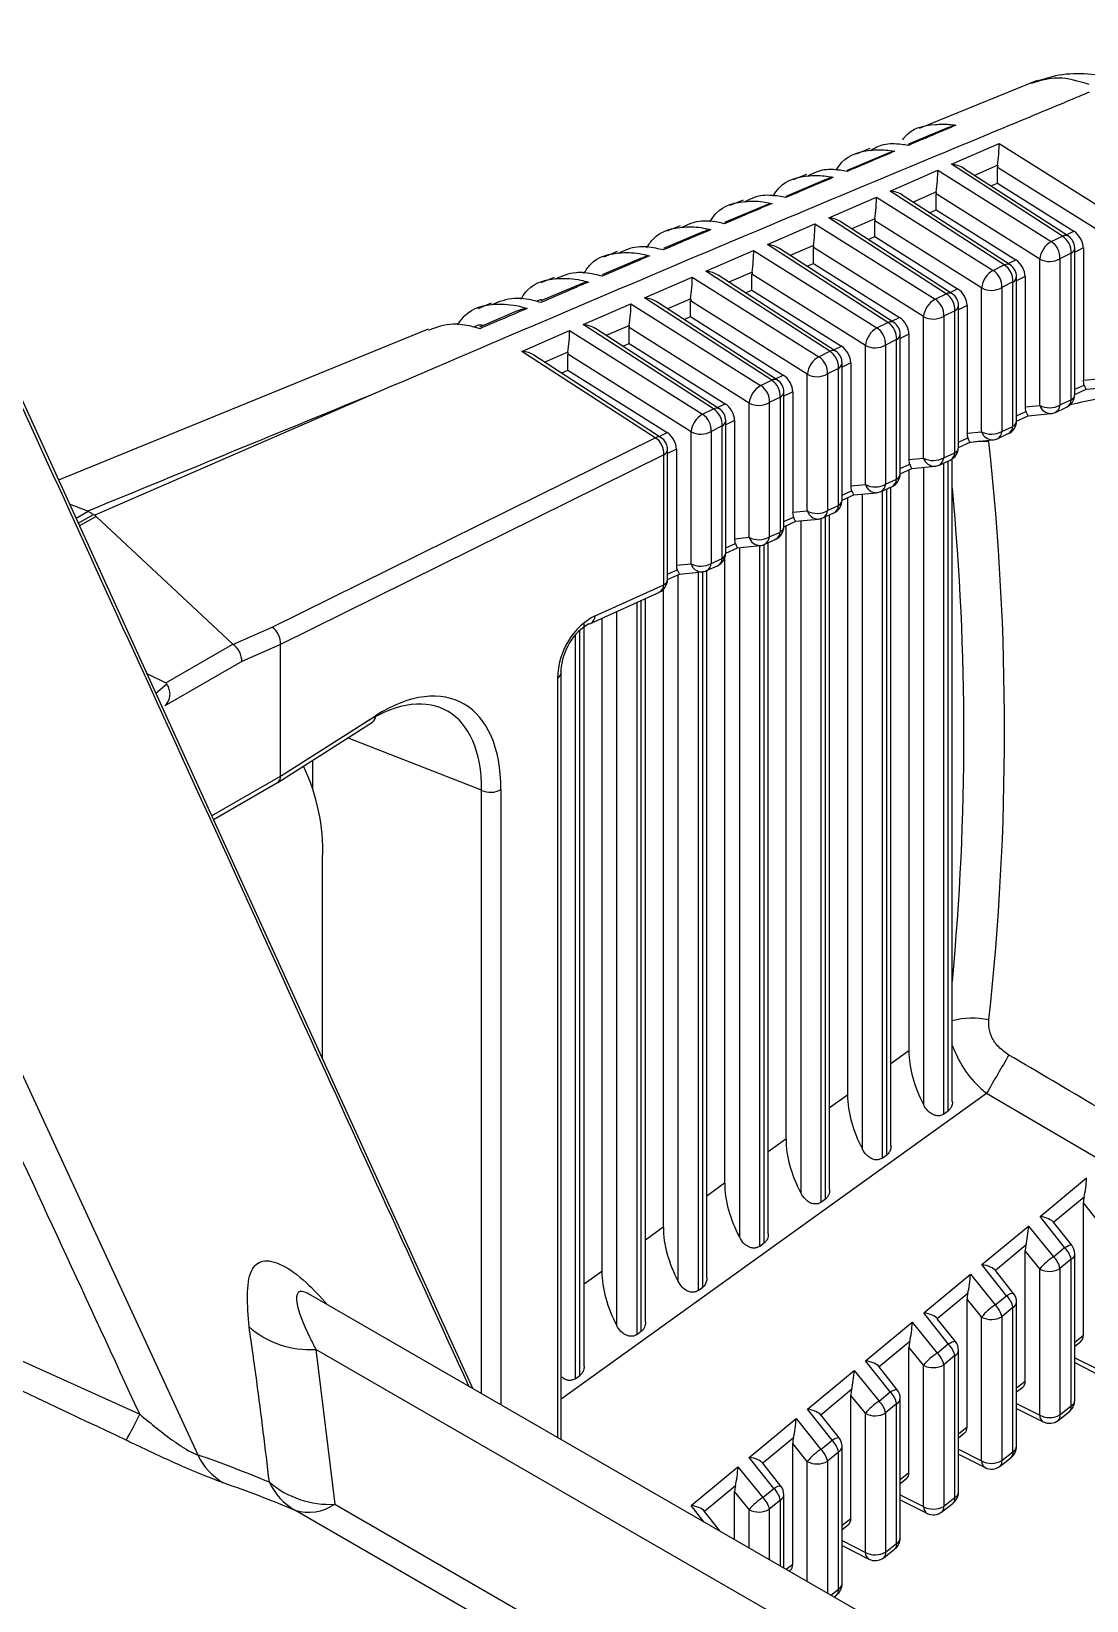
# Model space of a CAD drawing. Extents: x 2 to 136, y 1 to 99.
# Drawn here: x 16.937 to 17.69, y 83.944 to 85.065 of the extents above; entities that cross this region are included whole.
import ezdxf

# ---------------------------------------------------------------- set-up
doc = ezdxf.new("R2010")
doc.units = 0
doc.header["$MEASUREMENT"] = 0
doc.layers.add('OBJECT', color=7, linetype='CONTINUOUS')

msp = doc.modelspace()

# ---------------------------------------------------------------- linework, layer by layer
at = {"layer": 'OBJECT'}
for p, q in [((16.5873, 85.0632), (17.0557, 84.048)), ((17.6553, 85.0302), (17.571, 84.9959)), ((17.5924, 84.9969), (17.5632, 84.9846)), ((17.5483, 84.978), (17.5195, 84.9659)), ((17.5356, 84.9815), (17.5259, 84.9776)), ((17.5941, 84.9703), (17.6281, 84.9851)), ((17.6281, 84.9851), (17.7068, 84.9356)), ((17.4904, 84.9631), (17.4807, 84.9592)), ((17.5502, 84.9512), (17.5842, 84.966)), ((17.5842, 84.966), (17.6653, 84.915)), ((17.6733, 84.919), (17.5941, 84.9703)), ((17.6775, 84.919), (17.6027, 84.9674)), ((17.627, 84.9696), (17.6105, 84.9624)), ((17.6985, 84.9231), (17.6269, 84.9681)), ((17.6269, 84.9568), (17.6269, 84.9681)), ((17.5043, 84.9594), (17.4758, 84.9473)), ((17.6222, 84.9548), (17.6269, 84.9568)), ((17.6269, 84.9568), (17.6814, 84.9225)), ((17.4604, 84.9407), (17.432, 84.9287)), ((17.4453, 84.9447), (17.4357, 84.9408)), ((17.5064, 84.9321), (17.5404, 84.9469)), ((17.5404, 84.9469), (17.6238, 84.8945)), ((17.6317, 84.8984), (17.5502, 84.9512)), ((17.6359, 84.8984), (17.5589, 84.9483)), ((17.5832, 84.9505), (17.5666, 84.9433)), ((17.657, 84.9025), (17.5831, 84.9491)), ((17.5831, 84.9377), (17.5831, 84.9491)), ((17.5902, 84.8778), (17.5064, 84.9321)), ((17.5944, 84.8778), (17.5151, 84.9292)), ((17.5393, 84.9314), (17.5228, 84.9242)), ((17.6155, 84.882), (17.5392, 84.93)), ((17.5392, 84.9186), (17.5392, 84.93)), ((17.5784, 84.9357), (17.5831, 84.9377)), ((17.5831, 84.9377), (17.6399, 84.902)), ((17.4164, 84.922), (17.3883, 84.91)), ((17.4003, 84.9263), (17.3907, 84.9224)), ((17.4626, 84.913), (17.4965, 84.9278)), ((17.4965, 84.9278), (17.5823, 84.8739)), ((17.5346, 84.9166), (17.5392, 84.9186)), ((17.5392, 84.9186), (17.5984, 84.8814)), ((17.6653, 84.915), (17.6733, 84.919)), ((17.6761, 84.9199), (17.6814, 84.9225)), ((17.3553, 84.9079), (17.3457, 84.9039)), ((17.4187, 84.8939), (17.4527, 84.9087)), ((17.4527, 84.9087), (17.5408, 84.8533)), ((17.5486, 84.8572), (17.4626, 84.913)), ((17.5528, 84.8573), (17.4712, 84.9101)), ((17.4955, 84.9123), (17.4789, 84.9051)), ((17.574, 84.8614), (17.4954, 84.9109)), ((17.4954, 84.8995), (17.4954, 84.9109)), ((17.6795, 84.9067), (17.6715, 84.9028)), ((17.6795, 84.8019), (17.6795, 84.9067)), ((17.682, 84.8058), (17.682, 84.9106)), ((17.6882, 84.9105), (17.682, 84.9075)), ((17.6882, 84.9105), (17.6882, 84.8159)), ((17.3725, 84.9032), (17.3445, 84.8914)), ((17.4907, 84.8975), (17.4954, 84.8995)), ((17.4954, 84.8995), (17.5569, 84.8608)), ((17.6238, 84.8945), (17.6317, 84.8984)), ((17.6346, 84.8993), (17.6399, 84.902)), ((17.657, 84.798), (17.657, 84.9025)), ((17.6715, 84.9028), (17.6715, 84.7983)), ((17.3102, 84.8894), (17.3007, 84.8855)), ((17.3286, 84.8845), (17.3008, 84.8726)), ((17.3749, 84.8748), (17.4089, 84.8896)), ((17.4089, 84.8896), (17.4993, 84.8328)), ((17.5071, 84.8367), (17.4187, 84.8939)), ((17.5113, 84.8367), (17.4274, 84.891)), ((17.4516, 84.8932), (17.4351, 84.886)), ((17.5325, 84.8408), (17.4515, 84.8918)), ((17.4515, 84.8804), (17.4515, 84.8918)), ((17.6379, 84.8862), (17.63, 84.8822)), ((17.6379, 84.783), (17.6379, 84.8862)), ((17.6405, 84.7869), (17.6405, 84.89)), ((17.6466, 84.89), (17.6405, 84.8869)), ((17.6466, 84.89), (17.6466, 84.797)), ((17.2521, 84.0955), (16.8928, 84.8842)), ((17.4656, 84.8161), (17.3749, 84.8748)), ((17.4078, 84.8742), (17.3912, 84.8669)), ((17.4469, 84.8784), (17.4515, 84.8804)), ((17.4515, 84.8804), (17.5154, 84.8403)), ((17.5823, 84.8739), (17.5902, 84.8778)), ((17.593, 84.8787), (17.5984, 84.8814)), ((17.6155, 84.7792), (17.6155, 84.882)), ((17.63, 84.8822), (17.63, 84.7794)), ((17.2652, 84.871), (17.2557, 84.8671)), ((17.2846, 84.8657), (17.257, 84.8539)), ((17.331, 84.8557), (17.365, 84.8705)), ((17.365, 84.8705), (17.4577, 84.8122)), ((17.4698, 84.8161), (17.3835, 84.8719)), ((17.491, 84.8203), (17.4077, 84.8727)), ((17.4077, 84.8614), (17.4077, 84.8727)), ((17.5964, 84.8656), (17.5885, 84.8617)), ((17.5964, 84.7642), (17.5964, 84.8656)), ((17.599, 84.768), (17.599, 84.8694)), ((17.6051, 84.8694), (17.599, 84.8664)), ((17.6051, 84.8694), (17.6051, 84.7782)), ((17.2202, 84.8525), (16.9564, 84.7445)), ((17.2872, 84.8366), (17.3212, 84.8514)), ((17.3212, 84.8514), (17.4162, 84.7917)), ((17.424, 84.7955), (17.331, 84.8557)), ((17.4282, 84.7955), (17.3397, 84.8529)), ((17.364, 84.8551), (17.3474, 84.8479)), ((17.4495, 84.7997), (17.3639, 84.8536)), ((17.3639, 84.8423), (17.3639, 84.8536)), ((17.403, 84.8593), (17.4077, 84.8614)), ((17.4077, 84.8614), (17.4739, 84.8197)), ((17.5408, 84.8533), (17.5486, 84.8572)), ((17.5515, 84.8581), (17.5569, 84.8608)), ((17.574, 84.7603), (17.574, 84.8614)), ((17.5885, 84.8617), (17.5885, 84.7606)), ((17.3592, 84.8402), (17.3639, 84.8423)), ((17.3639, 84.8423), (17.4324, 84.7992)), ((17.5099, 84.8376), (17.5154, 84.8403)), ((17.5325, 84.7414), (17.5325, 84.8408)), ((17.5548, 84.845), (17.547, 84.8411)), ((17.547, 84.8411), (17.547, 84.7417)), ((17.5548, 84.7453), (17.5548, 84.845)), ((17.5574, 84.7491), (17.5574, 84.8489)), ((17.5636, 84.8489), (17.5574, 84.8458)), ((17.5636, 84.8489), (17.5636, 84.7593)), ((17.3825, 84.7749), (17.2872, 84.8366)), ((17.3867, 84.7749), (17.2958, 84.8338)), ((17.3201, 84.836), (17.3036, 84.8288)), ((17.408, 84.7792), (17.32, 84.8345)), ((17.32, 84.8232), (17.32, 84.8345)), ((17.4993, 84.8328), (17.5071, 84.8367)), ((17.5159, 84.7303), (17.5159, 84.8283)), ((17.5221, 84.8283), (17.5159, 84.8252)), ((17.5221, 84.8283), (17.5221, 84.7404)), ((17.3153, 84.8211), (17.32, 84.8232)), ((17.32, 84.8232), (17.3909, 84.7786)), ((17.4684, 84.817), (17.4739, 84.8197)), ((17.491, 84.7226), (17.491, 84.8203)), ((17.5133, 84.8244), (17.5055, 84.8205)), ((17.5055, 84.8205), (17.5055, 84.7228)), ((17.5133, 84.7264), (17.5133, 84.8244)), ((17.6882, 84.8159), (17.6985, 84.8169)), ((17.1864, 84.8083), (16.9823, 84.7195)), ((17.4577, 84.8122), (17.4656, 84.8161)), ((17.4743, 84.7114), (17.4743, 84.8077)), ((17.4806, 84.8077), (17.4743, 84.8046)), ((17.4806, 84.8077), (17.4806, 84.7216)), ((17.682, 84.8095), (17.6887, 84.8125)), ((17.682, 84.8057), (17.6903, 84.8095)), ((17.6903, 84.8095), (17.7065, 84.8111)), ((17.4162, 84.7917), (17.424, 84.7955)), ((17.4268, 84.7964), (17.4324, 84.7992)), ((17.4495, 84.7037), (17.4495, 84.7997)), ((17.4718, 84.8038), (17.4639, 84.8)), ((17.4639, 84.8), (17.4639, 84.704)), ((17.4718, 84.7075), (17.4718, 84.8038)), ((17.6466, 84.797), (17.657, 84.798)), ((17.6682, 84.793), (17.6762, 84.7967)), ((17.6715, 84.7983), (17.6795, 84.8019)), ((17.4302, 84.7833), (17.4224, 84.7794)), ((17.4302, 84.6886), (17.4302, 84.7833)), ((17.4391, 84.7872), (17.4328, 84.784)), ((17.4328, 84.6925), (17.4328, 84.7871)), ((17.4391, 84.7872), (17.4391, 84.7027)), ((17.6405, 84.7906), (17.6472, 84.7936)), ((17.6405, 84.7868), (17.6488, 84.7906)), ((17.6488, 84.7906), (17.665, 84.7922)), ((17.1088, 84.6394), (17.3825, 84.7749)), ((17.3853, 84.7758), (17.3909, 84.7786)), ((17.408, 84.6848), (17.408, 84.7792)), ((17.4224, 84.7794), (17.4224, 84.6851)), ((17.599, 84.7717), (17.6057, 84.7748)), ((17.6051, 84.7782), (17.6155, 84.7792)), ((17.6073, 84.7718), (17.6235, 84.7733)), ((17.6267, 84.7742), (17.6346, 84.7778)), ((17.63, 84.7794), (17.6379, 84.783)), ((17.3887, 84.7627), (17.1149, 84.6271)), ((17.3887, 84.6697), (17.3887, 84.7627)), ((17.3976, 84.7666), (17.3912, 84.7635)), ((17.3912, 84.6736), (17.3912, 84.7665)), ((17.3976, 84.7666), (17.3976, 84.6838)), ((17.5885, 84.7606), (17.5964, 84.7642)), ((17.599, 84.768), (17.6073, 84.7718)), ((17.5574, 84.7528), (17.5642, 84.7559)), ((17.5574, 84.7491), (17.5658, 84.7529)), ((17.5635, 84.7518), (17.5635, 84.3367)), ((17.5636, 84.7593), (17.574, 84.7603)), ((17.5658, 84.7529), (17.582, 84.7545)), ((17.5743, 84.2978), (17.5743, 84.7537)), ((17.5852, 84.7553), (17.5931, 84.7589)), ((17.5884, 84.7568), (17.5884, 84.2915)), ((17.5917, 84.2939), (17.5917, 84.7583)), ((17.5946, 84.3006), (17.5946, 84.7598)), ((17.5221, 84.7404), (17.5325, 84.7414)), ((17.5437, 84.7364), (17.5516, 84.74)), ((17.547, 84.7417), (17.5548, 84.7453)), ((17.5508, 84.2691), (17.5508, 84.7397)), ((16.9772, 84.7224), (16.9641, 84.7275)), ((17.5159, 84.7339), (17.5227, 84.737)), ((17.5159, 84.7302), (17.5243, 84.734)), ((17.5197, 84.7319), (17.5197, 84.3051)), ((17.5243, 84.734), (17.5405, 84.7356)), ((17.5304, 84.2663), (17.5304, 84.7346)), ((17.5445, 84.7368), (17.5445, 84.26)), ((17.5479, 84.2624), (17.5479, 84.7384)), ((16.9775, 84.7222), (16.9688, 84.7172)), ((16.9704, 84.7138), (16.9812, 84.7201)), ((16.9832, 84.7186), (16.9713, 84.7118)), ((16.9812, 84.7201), (16.9775, 84.7222)), ((17.0807, 84.6273), (16.9832, 84.7186)), ((17.4743, 84.7151), (17.4812, 84.7182)), ((17.4806, 84.7216), (17.491, 84.7226)), ((17.4828, 84.7152), (17.499, 84.7167)), ((17.5007, 84.717), (17.5007, 84.2285)), ((17.5022, 84.7176), (17.51, 84.7212)), ((17.504, 84.2309), (17.504, 84.7184)), ((17.5055, 84.7228), (17.5133, 84.7264)), ((17.507, 84.2375), (17.507, 84.7198)), ((17.4639, 84.704), (17.4718, 84.7075)), ((17.4743, 84.7113), (17.4828, 84.7152)), ((17.4758, 84.712), (17.4758, 84.2736)), ((17.4866, 84.2348), (17.4866, 84.7155)), ((17.4328, 84.6962), (17.4397, 84.6993)), ((17.4328, 84.6924), (17.4413, 84.6963)), ((17.4391, 84.7027), (17.4495, 84.7037)), ((17.4413, 84.6963), (17.4575, 84.6979)), ((17.4428, 84.2033), (17.4428, 84.6964)), ((17.4568, 84.6978), (17.4568, 84.1969)), ((17.4602, 84.1994), (17.4602, 84.6985)), ((17.4607, 84.6987), (17.4685, 84.7023)), ((17.4631, 84.206), (17.4631, 84.6998)), ((17.3976, 84.6838), (17.408, 84.6848)), ((17.4191, 84.6799), (17.4269, 84.6834)), ((17.4224, 84.6851), (17.4302, 84.6886)), ((17.432, 84.6886), (17.432, 84.2421)), ((17.3912, 84.6773), (17.3981, 84.6804)), ((17.3912, 84.6735), (17.3998, 84.6774)), ((17.3989, 84.1717), (17.3989, 84.677)), ((17.3998, 84.6774), (17.416, 84.679)), ((17.413, 84.6787), (17.413, 84.1654)), ((17.4164, 84.1678), (17.4164, 84.679)), ((17.4193, 84.1745), (17.4193, 84.6799)), ((17.3363, 84.6422), (17.3854, 84.6645)), ((17.3396, 84.6475), (17.3887, 84.6697)), ((17.3754, 84.143), (17.3754, 84.66)), ((17.3882, 84.6664), (17.3882, 84.2106)), ((17.3551, 84.1402), (17.3551, 84.6507)), ((17.3692, 84.6571), (17.3692, 84.1339)), ((17.3725, 84.1363), (17.3725, 84.6587)), ((17.0809, 84.6272), (17.1088, 84.6394)), ((17.3316, 84.1114), (17.3316, 84.6425)), ((17.3443, 84.6458), (17.3443, 84.179)), ((17.0329, 84.5997), (17.0807, 84.6273)), ((17.1149, 84.627), (17.0872, 84.6149)), ((17.1149, 84.5331), (17.1149, 84.627)), ((17.3253, 84.634), (17.3253, 84.1024)), ((17.3287, 84.1048), (17.3287, 84.6374)), ((17.0193, 84.6064), (17.0329, 84.5997)), ((17.0872, 84.6149), (17.0323, 84.5833)), ((17.3153, 84.059), (17.3153, 84.6071)), ((17.0257, 84.5924), (17.0337, 84.5989)), ((17.3128, 84.0604), (17.3128, 84.6033)), ((17.1129, 84.5286), (17.1805, 84.5716)), ((17.1149, 84.5331), (17.1826, 84.5762)), ((17.2584, 84.5229), (17.1627, 84.5603)), ((17.1378, 84.5444), (17.1378, 84.5241)), ((17.0656, 84.5047), (17.1149, 84.5331)), ((17.0669, 84.502), (17.1127, 84.5285)), ((17.1149, 84.5331), (17.1149, 84.5331)), ((17.2584, 84.0918), (17.2584, 84.5229)), ((17.2723, 84.5234), (17.2723, 84.0838)), ((17.1449, 84.3307), (17.1449, 84.4745)), ((17.5635, 84.3367), (17.5508, 84.3275)), ((17.3153, 84.088), (17.6191, 84.3064)), ((17.5197, 84.3051), (17.507, 84.296)), ((17.6191, 84.3064), (17.7295, 84.2415)), ((17.5884, 84.2915), (17.5917, 84.2939)), ((17.4758, 84.2736), (17.4631, 84.2645)), ((17.5445, 84.26), (17.5479, 84.2624)), ((17.6573, 84.2184), (17.6905, 84.2459)), ((17.432, 84.2421), (17.4193, 84.2329)), ((17.5007, 84.2285), (17.504, 84.2309)), ((17.6887, 84.2322), (17.667, 84.2142)), ((17.6882, 84.1334), (17.6882, 84.2281)), ((17.6985, 84.2153), (17.6882, 84.2281)), ((17.6157, 84.184), (17.649, 84.2115)), ((17.649, 84.2115), (17.6668, 84.1895)), ((17.6748, 84.1962), (17.6573, 84.2184)), ((17.6799, 84.1978), (17.6669, 84.2142)), ((16.7272, 84.2072), (17.0143, 84.077)), ((17.3882, 84.2106), (17.3754, 84.2014)), ((17.4568, 84.1969), (17.4602, 84.1994)), ((17.6472, 84.1978), (17.6254, 84.1797)), ((17.6466, 84.1007), (17.6466, 84.1937)), ((17.657, 84.1809), (17.6466, 84.1937)), ((17.6668, 84.1895), (17.6748, 84.1962)), ((17.682, 84.0868), (17.682, 84.1916)), ((17.3443, 84.179), (17.3316, 84.1699)), ((17.6333, 84.1617), (17.6157, 84.184)), ((17.6384, 84.1634), (17.6254, 84.1798)), ((17.657, 84.0764), (17.657, 84.1809)), ((17.6795, 84.1878), (17.6715, 84.1811)), ((17.6715, 84.1811), (17.6715, 84.0766)), ((17.6795, 84.0829), (17.6795, 84.1878)), ((17.413, 84.1654), (17.4164, 84.1678)), ((17.5742, 84.1495), (17.6075, 84.1771)), ((17.6075, 84.1771), (17.6253, 84.1551)), ((20.0602, 82.4744), (17.1365, 84.1622)), ((17.1365, 84.1622), (17.1365, 84.1622)), ((17.6057, 84.1634), (17.5839, 84.1453)), ((17.6051, 84.068), (17.6051, 84.1593)), ((17.6155, 84.1465), (17.6051, 84.1593)), ((17.6253, 84.1551), (17.6333, 84.1617)), ((17.6405, 84.0541), (17.6405, 84.1572)), ((17.5917, 84.1273), (17.5742, 84.1495)), ((17.5968, 84.1289), (17.5839, 84.1453)), ((17.6155, 84.0437), (17.6155, 84.1465)), ((17.6379, 84.1533), (17.63, 84.1467)), ((17.63, 84.1467), (17.63, 84.0439)), ((17.6379, 84.0502), (17.6379, 84.1533)), ((17.3692, 84.1339), (17.3725, 84.1363)), ((17.5326, 84.1151), (17.566, 84.1427)), ((17.566, 84.1427), (17.5838, 84.1207)), ((17.682, 84.1286), (17.6882, 84.1334)), ((17.1401, 84.1233), (17.1536, 84.0127)), ((20.0073, 82.4681), (17.1401, 84.1233)), ((17.5642, 84.129), (17.5423, 84.1109)), ((17.5636, 84.0353), (17.5636, 84.1249)), ((17.574, 84.1121), (17.5636, 84.1249)), ((17.5838, 84.1207), (17.5917, 84.1273)), ((17.599, 84.0213), (17.599, 84.1228)), ((17.682, 84.1256), (17.6865, 84.1291)), ((17.5502, 84.0929), (17.5326, 84.1151)), ((17.5553, 84.0945), (17.5423, 84.1109)), ((17.574, 84.011), (17.574, 84.1121)), ((17.5964, 84.1189), (17.5885, 84.1123)), ((17.5885, 84.1123), (17.5885, 84.0112)), ((17.5964, 84.0175), (17.5964, 84.1189)), ((17.682, 84.1174), (17.6985, 84.1091)), ((17.682, 84.1139), (17.701, 84.1043)), ((17.3253, 84.1024), (17.3287, 84.1048)), ((17.4911, 84.0807), (17.5245, 84.1083)), ((17.5245, 84.1083), (17.5423, 84.0863)), ((17.6405, 84.0959), (17.6466, 84.1007)), ((17.5227, 84.0946), (17.5008, 84.0764)), ((17.5221, 84.0026), (17.5221, 84.0905)), ((17.5325, 84.0777), (17.5221, 84.0905)), ((17.5423, 84.0863), (17.5502, 84.0929)), ((17.5574, 83.9886), (17.5574, 84.0883)), ((17.6405, 84.0929), (17.645, 84.0964)), ((17.5087, 84.0584), (17.4911, 84.0807)), ((17.5325, 83.9783), (17.5325, 84.0777)), ((17.5548, 84.0845), (17.547, 84.0779)), ((17.547, 84.0779), (17.547, 83.9785)), ((17.5548, 83.9847), (17.5548, 84.0845)), ((17.6405, 84.0847), (17.657, 84.0764)), ((17.6405, 84.0812), (17.6595, 84.0716)), ((17.6702, 84.0726), (17.6782, 84.0789)), ((17.6715, 84.0766), (17.6795, 84.0829)), ((17.4496, 84.0462), (17.483, 84.0739)), ((17.483, 84.0739), (17.5008, 84.0519)), ((17.5137, 84.0601), (17.5008, 84.0765)), ((17.599, 84.0631), (17.6051, 84.068)), ((17.4812, 84.0602), (17.4593, 84.042)), ((17.4806, 83.9699), (17.4806, 84.0561)), ((17.491, 84.0433), (17.4806, 84.0561)), ((17.5008, 84.0519), (17.5087, 84.0584)), ((17.599, 84.0601), (17.6034, 84.0637)), ((17.4671, 84.024), (17.4496, 84.0462)), ((17.491, 83.9576), (17.491, 84.0433)), ((17.5133, 84.05), (17.5055, 84.0435)), ((17.5055, 84.0435), (17.5055, 83.9492)), ((17.5133, 83.952), (17.5133, 84.05)), ((17.5159, 83.9559), (17.5159, 84.0539)), ((17.599, 84.0521), (17.6155, 84.0437)), ((17.599, 84.0485), (17.618, 84.0389)), ((17.6287, 84.0399), (17.6367, 84.0462)), ((17.63, 84.0439), (17.6379, 84.0502)), ((17.408, 84.0118), (17.4415, 84.0395)), ((17.4415, 84.0395), (17.4593, 84.0175)), ((17.4722, 84.0257), (17.4592, 84.0421)), ((17.5574, 84.0304), (17.5636, 84.0353)), ((17.4397, 84.0258), (17.4177, 84.0076)), ((17.4391, 83.9875), (17.4391, 84.0217)), ((17.4495, 84.0089), (17.4391, 84.0217)), ((17.4593, 84.0175), (17.4671, 84.024)), ((17.5574, 84.0274), (17.5619, 84.031)), ((17.1536, 84.0127), (19.9236, 82.4136)), ((17.4172, 84.0002), (17.408, 84.0118)), ((17.4718, 84.0156), (17.4639, 84.0091)), ((17.4718, 83.9687), (17.4718, 84.0156)), ((17.4743, 83.9672), (17.4743, 84.0195)), ((17.5574, 84.0194), (17.574, 84.011)), ((17.5574, 84.0158), (17.5765, 84.0062)), ((17.5872, 84.0072), (17.5951, 84.0135)), ((17.5885, 84.0112), (17.5964, 84.0175)), ((19.8961, 82.4087), (17.125, 84.0084)), ((17.4289, 83.9934), (17.4177, 84.0076)), ((17.4495, 83.9815), (17.4495, 84.0089)), ((17.4639, 84.0091), (17.4639, 83.9732)), ((17.5159, 83.9977), (17.5221, 84.0026)), ((17.5159, 83.9947), (17.5204, 83.9983)), ((17.5159, 83.9867), (17.5325, 83.9783)), ((17.5159, 83.9831), (17.535, 83.9735)), ((17.5457, 83.9745), (17.5536, 83.9807)), ((17.547, 83.9785), (17.5548, 83.9847)), ((17.476, 83.9662), (17.4806, 83.9699)), ((17.4782, 83.965), (17.4789, 83.9656)), ((17.5079, 83.9478), (17.5133, 83.952)), ((17.5102, 83.9465), (17.5121, 83.948))]:
    msp.add_line(p, q, dxfattribs=at)
at = {"layer": 'OBJECT', "flags": 128}
for points in [[(17.335, 84.6418), (17.3359, 84.642), (17.3363, 84.6422)], [(17.6748, 84.1962), (17.6763, 84.197), (17.6776, 84.1976), (17.6787, 84.198), (17.6794, 84.198), (17.6799, 84.1978), (17.6799, 84.1978)], [(17.6333, 84.1617), (17.6348, 84.1626), (17.6361, 84.1632), (17.6371, 84.1635), (17.6379, 84.1636), (17.6383, 84.1634), (17.6384, 84.1634)], [(17.5917, 84.1273), (17.5932, 84.1281), (17.5945, 84.1287), (17.5956, 84.1291), (17.5964, 84.1292), (17.5968, 84.129), (17.5968, 84.1289)], [(17.5502, 84.0929), (17.5517, 84.0937), (17.553, 84.0943), (17.554, 84.0947), (17.5548, 84.0947), (17.5553, 84.0945), (17.5553, 84.0945)], [(17.5087, 84.0584), (17.5101, 84.0593), (17.5114, 84.0599), (17.5125, 84.0602), (17.5133, 84.0603), (17.5137, 84.0601), (17.5137, 84.0601)], [(17.4671, 84.024), (17.4686, 84.0248), (17.4699, 84.0255), (17.471, 84.0258), (17.4717, 84.0259), (17.4722, 84.0257), (17.4722, 84.0257)]]:
    msp.add_lwpolyline(points, dxfattribs=at)
at = {"layer": 'OBJECT'}
for centre, radius, start, end in [((17.6754, 84.9151), 0.00441, 61.7755, 118.6816), ((17.6659, 84.9075), 0.0136, 356.6163, 57.1441), ((17.672, 84.9106), 0.01, 0, 57.0683), ((17.6729, 84.901), 0.0159, 118.5731, 174.6185), ((17.6579, 84.9036), 0.0136, 356.6133, 57.1477), ((17.6773, 84.911), 0.0048, 297.5272, 355.2583), ((17.6339, 84.8945), 0.00441, 61.7613, 118.6876), ((17.6243, 84.887), 0.0136, 356.6165, 57.1465), ((17.6305, 84.89), 0.01, 0, 57.0683), ((17.664, 84.9161), 0.0153, 242.7536, 299.2797), ((17.6314, 84.8805), 0.0159, 118.5742, 174.6175), ((17.6164, 84.883), 0.0136, 356.6156, 57.1474), ((17.6357, 84.8904), 0.0048, 297.527, 355.2641), ((17.5899, 84.8599), 0.0159, 118.5747, 174.617), ((17.5749, 84.8625), 0.0136, 356.6165, 57.1465), ((17.5923, 84.8739), 0.00441, 61.7658, 118.6848), ((17.5828, 84.8664), 0.0136, 356.6172, 57.1432), ((17.589, 84.8694), 0.01, 0, 57.0683), ((17.6225, 84.8955), 0.0153, 242.7536, 299.2806), ((17.5942, 84.8698), 0.0048, 297.5248, 355.2607), ((17.5484, 84.8393), 0.0159, 118.5728, 174.6188), ((17.5334, 84.8419), 0.0136, 356.6169, 57.1441), ((17.5508, 84.8534), 0.00441, 61.7596, 118.6909), ((17.5413, 84.8458), 0.0136, 356.6163, 57.1462), ((17.5474, 84.8489), 0.01, 0, 57.0683), ((17.581, 84.875), 0.0153, 242.7553, 299.2789), ((17.5395, 84.8544), 0.0153, 242.7532, 299.28), ((17.5526, 84.8493), 0.0048, 297.5293, 355.2589), ((17.5069, 84.8188), 0.0159, 118.5731, 174.6185), ((17.4919, 84.8213), 0.0136, 356.6165, 57.1465), ((17.5092, 84.8328), 0.00441, 61.7656, 118.6834), ((17.4997, 84.8252), 0.0136, 356.6184, 57.1426), ((17.5059, 84.8283), 0.01, 0, 57.0683), ((17.5111, 84.8287), 0.0048, 297.5294, 355.2591), ((17.498, 84.8338), 0.0153, 242.7536, 299.2806), ((17.4654, 84.7982), 0.0159, 118.5742, 174.6175), ((17.4504, 84.8008), 0.0136, 356.6156, 57.1474), ((17.4677, 84.8122), 0.00441, 61.7596, 118.6909), ((17.4582, 84.8046), 0.0136, 356.6159, 57.1465), ((17.4643, 84.8077), 0.01, 0, 57.0683), ((17.4695, 84.8081), 0.0048, 297.5249, 355.2633), ((17.672, 84.8058), 0.01, 294.4425, 0), ((17.6773, 84.8062), 0.0048, 297.5272, 355.2583), ((17.4261, 84.7916), 0.00441, 61.7754, 118.6735), ((17.4166, 84.7841), 0.0136, 356.6178, 57.1432), ((17.4228, 84.7871), 0.01, 0, 57.0683), ((17.4565, 84.8133), 0.0153, 242.7547, 299.2795), ((17.664, 84.8116), 0.0153, 242.7536, 299.2797), ((17.665, 84.8005), 0.00832, 197.3932, 270.2404), ((17.6652, 84.7986), 0.00634, 298.5846, 357.0971), ((17.6732, 84.8022), 0.00634, 298.5869, 357.095), ((17.4239, 84.7777), 0.0159, 118.5728, 174.6188), ((17.4089, 84.7802), 0.0136, 356.6178, 57.1432), ((17.428, 84.7875), 0.0048, 297.5294, 355.2591), ((17.6305, 84.7869), 0.01, 294.4425, 0), ((17.6357, 84.7873), 0.0048, 297.527, 355.2641), ((17.664, 84.8021), 0.01, 275.5615, 294.4425), ((17.3846, 84.771), 0.00441, 61.7659, 118.6912), ((17.3751, 84.7635), 0.0136, 356.6147, 57.1486), ((17.3812, 84.7665), 0.01, 0, 57.0683), ((17.415, 84.7927), 0.0153, 242.7527, 299.2806), ((17.6161, 84.7264), 0.0458, 84.258, 103.1499), ((17.6225, 84.7927), 0.0153, 242.7536, 299.2806), ((17.6235, 84.7817), 0.00832, 197.3937, 270.2425), ((17.6225, 84.7833), 0.01, 275.5615, 294.4425), ((17.6236, 84.7797), 0.00634, 298.5915, 357.0881), ((17.6316, 84.7834), 0.00634, 298.5915, 357.0881), ((17.3864, 84.7669), 0.0048, 297.5249, 355.2633), ((17.589, 84.768), 0.01, 294.4425, 0), ((17.5901, 84.7645), 0.00634, 298.5856, 357.0963), ((17.5942, 84.7684), 0.0048, 297.5248, 355.2607), ((15.7228, 84.5654), 1.9091, 353.7875, 6.2125), ((17.581, 84.7739), 0.0153, 242.7553, 299.2789), ((17.582, 84.7628), 0.00832, 197.3953, 270.2409), ((17.581, 84.7644), 0.01, 275.5615, 294.4425), ((17.5821, 84.7609), 0.00634, 298.5833, 357.0963), ((17.5395, 84.755), 0.0153, 242.7532, 299.28), ((17.5405, 84.7439), 0.00832, 197.3892, 270.2467), ((17.5406, 84.742), 0.00634, 298.5862, 357.0934), ((17.5474, 84.7491), 0.01, 294.4425, 0), ((17.5485, 84.7456), 0.00634, 298.5915, 357.0881), ((17.5526, 84.7495), 0.0048, 297.5293, 355.2589), ((15.7173, 84.5626), 1.8856, 354.6361, 5.3639), ((17.5059, 84.7303), 0.01, 294.4425, 0), ((17.5111, 84.7307), 0.0048, 297.5294, 355.2591), ((17.5395, 84.7456), 0.01, 275.5615, 294.4425), ((17.498, 84.7361), 0.0153, 242.7536, 299.2806), ((17.499, 84.7251), 0.00832, 197.3925, 270.2437), ((17.498, 84.7267), 0.01, 275.5615, 294.4425), ((17.4991, 84.7231), 0.00634, 298.5886, 357.091), ((17.507, 84.7267), 0.00634, 298.5833, 357.0963), ((17.4643, 84.7114), 0.01, 294.4425, 0), ((17.4654, 84.7078), 0.00634, 298.5952, 357.0867), ((17.4695, 84.7118), 0.0048, 297.5249, 355.2633), ((17.4565, 84.7173), 0.0153, 242.7547, 299.2795), ((17.4574, 84.7062), 0.00832, 197.3916, 270.2446), ((17.4565, 84.7078), 0.01, 275.5615, 294.4425), ((17.4576, 84.7043), 0.00634, 298.5911, 357.0909), ((17.415, 84.6984), 0.0153, 242.7527, 299.2806), ((17.4159, 84.6873), 0.00832, 197.3898, 270.2439), ((17.4161, 84.6854), 0.00634, 298.5833, 357.0963), ((17.4228, 84.6925), 0.01, 294.4425, 0), ((17.4239, 84.6889), 0.00634, 298.5805, 357.0992), ((17.428, 84.6929), 0.0048, 297.5294, 355.2591), ((17.3812, 84.6736), 0.01, 294.4425, 0), ((17.3864, 84.674), 0.0048, 297.5249, 355.2633), ((17.415, 84.689), 0.01, 275.5615, 294.4425), ((17.3823, 84.6701), 0.00634, 298.5937, 357.0882), ((17.3333, 84.6478), 0.00634, 298.5915, 357.0881), ((17.3105, 84.6076), 0.00483, 297.73, 355.0581), ((17.3119, 84.6071), 0.00349, 0.1568, 25.5319), ((17.1776, 84.5757), 0.00503, 305.7524, 5.6296), ((17.0047, 84.4796), 0.1403, 357.9039, 25.6174), ((17.2648, 84.5369), 0.0154, 245.5038, 299.1334), ((17.609, 84.3077), 0.0524, 77.1789, 105.9464), ((19.3154, 83.3355), 1.9545, 149.2855, 150.2142), ((17.6875, 84.1562), 0.0392, 121.8824, 141.089), ((17.6558, 84.178), 0.016, 11.4412, 46.3923), ((17.6638, 84.1846), 0.016, 11.4411, 46.3917), ((17.6773, 84.192), 0.0048, 297.5272, 355.2583), ((17.672, 84.1916), 0.01, 0, 38.2977), ((17.664, 84.1944), 0.0153, 242.7536, 299.2797), ((17.6223, 84.1501), 0.016, 11.4437, 46.3926), ((17.6357, 84.1576), 0.0048, 297.527, 355.2641), ((17.6305, 84.1572), 0.01, 0, 38.2977), ((17.646, 84.1218), 0.0392, 121.8863, 141.0851), ((17.6225, 84.16), 0.0153, 242.7536, 299.2806), ((17.6143, 84.1435), 0.016, 11.4462, 46.3902), ((17.1355, 84.1882), 0.065, 228.4862, 273.9924), ((17.5807, 84.1157), 0.016, 11.4404, 46.3924), ((17.5942, 84.1231), 0.0048, 297.5248, 355.2607), ((17.589, 84.1228), 0.01, 0, 38.2977), ((17.6045, 84.0874), 0.0392, 121.8835, 141.0879), ((17.581, 84.1256), 0.0153, 242.7553, 299.2789), ((17.5728, 84.1092), 0.016, 11.4392, 46.3971), ((17.5392, 84.0813), 0.016, 11.4432, 46.3932), ((17.5526, 84.0887), 0.0048, 297.5293, 355.2589), ((17.5474, 84.0883), 0.01, 0, 38.2977), ((16.738, 84.2092), 0.3063, 330.5034, 334.426), ((17.563, 84.053), 0.0392, 121.8863, 141.0851), ((17.5395, 84.0912), 0.0153, 242.7532, 299.28), ((17.5313, 84.0747), 0.016, 11.4435, 46.39), ((17.672, 84.0868), 0.01, 308.2361, 0), ((17.6753, 84.0821), 0.00428, 313.416, 11.9521), ((17.6773, 84.0872), 0.0048, 297.5272, 355.2583), ((17.664, 84.0899), 0.0153, 242.7536, 299.2797), ((17.6624, 84.0761), 0.00534, 176.9999, 237.9013), ((17.664, 84.0805), 0.01, 243.1776, 308.2361), ((17.6673, 84.0757), 0.00428, 313.4035, 11.9658), ((17.4976, 84.0469), 0.016, 11.4412, 46.3923), ((17.5059, 84.0539), 0.01, 0, 38.2977), ((16.7501, 83.1723), 0.9275, 67.378, 70.7674), ((17.0976, 84.0678), 0.0463, 205.2658, 239.2901), ((17.5215, 84.0186), 0.0392, 121.8824, 141.089), ((17.498, 84.0568), 0.0153, 242.7536, 299.2806), ((17.4898, 84.0403), 0.016, 11.4463, 46.39), ((17.5111, 84.0543), 0.0048, 297.5294, 355.2591), ((17.6225, 84.0572), 0.0153, 242.7536, 299.2806), ((17.6209, 84.0434), 0.00534, 177.0057, 237.8956), ((17.6258, 84.043), 0.00428, 313.4148, 11.95), ((17.6305, 84.0541), 0.01, 308.2361, 0), ((17.6338, 84.0493), 0.00428, 313.4177, 11.9511), ((17.6357, 84.0545), 0.0048, 297.527, 355.2641), ((17.6225, 84.0478), 0.01, 243.1776, 308.2361), ((16.7693, 83.1547), 0.9249, 67.3785, 70.7672), ((17.1482, 84.0476), 0.0455, 204.8668, 239.3682), ((17.1499, 84.0788), 0.0662, 229.5127, 273.1987), ((17.4561, 84.0124), 0.016, 11.4454, 46.3903), ((17.4643, 84.0195), 0.01, 0, 38.2977), ((17.589, 84.0213), 0.01, 308.2361, 0), ((17.5942, 84.0217), 0.0048, 297.5248, 355.2607), ((17.135, 84.0397), 0.0328, 252.3428, 304.5733), ((17.48, 83.9842), 0.0392, 121.8869, 141.0845), ((17.4483, 84.0059), 0.016, 11.4437, 46.3926), ((17.4695, 84.0199), 0.0048, 297.5249, 355.2633), ((17.581, 84.0245), 0.0153, 242.7553, 299.2789), ((17.5794, 84.0107), 0.00534, 176.998, 237.9033), ((17.5843, 84.0103), 0.00428, 313.4177, 11.9511), ((17.5922, 84.0166), 0.00428, 313.4175, 11.9505), ((17.4565, 84.0224), 0.0153, 242.7547, 299.2795), ((17.581, 84.0151), 0.01, 243.1776, 308.2361), ((17.5474, 83.9886), 0.01, 308.2361, 0), ((17.5526, 83.989), 0.0048, 297.5293, 355.2589), ((17.5395, 83.9918), 0.0153, 242.7532, 299.28), ((17.5379, 83.978), 0.00534, 177.0004, 237.8957), ((17.5428, 83.9776), 0.00428, 313.4155, 11.9532), ((17.5507, 83.9838), 0.00428, 313.4039, 11.9609), ((17.5395, 83.9824), 0.01, 243.1776, 308.2361), ((17.5059, 83.9559), 0.01, 308.2361, 0), ((17.5111, 83.9563), 0.0048, 297.5294, 355.2591), ((17.5091, 83.9511), 0.00428, 313.4176, 11.9512)]:
    msp.add_arc(centre, radius, start, end, dxfattribs=at)
for centre, major_axis, ratio, start_param, end_param in [((17.6268, 84.9767), (0.0009, 0.0113), 0.079449, 4.038059, 5.556495), ((17.583, 84.9576), (0.0009, 0.0113), 0.079449, 4.038059, 5.556495), ((17.5928, 84.9619), (0.0141, -0.0012), 0.599576, 0.84047, 1.532478), ((17.634, 84.9722), (0.00499, 0.00867), 0.577651, 2.180566, 2.354466), ((17.5392, 84.9385), (0.0009, 0.0113), 0.079449, 4.038059, 5.556495), ((17.549, 84.9428), (0.0141, -0.0012), 0.599576, 0.84047, 1.532478), ((17.5901, 84.9531), (0.00499, 0.00867), 0.577651, 2.180566, 2.354466), ((17.5052, 84.9237), (0.0141, -0.0012), 0.599576, 0.84047, 1.532478), ((17.5463, 84.934), (0.00499, 0.00867), 0.577651, 2.180566, 2.354466), ((17.4953, 84.9194), (0.0009, 0.0113), 0.079449, 4.038059, 5.556495), ((17.681, 84.9145), (-0.00503, 0.00866), 0.585467, 3.931567, 5.443649), ((17.4515, 84.9003), (0.0009, 0.0113), 0.079449, 4.038059, 5.556495), ((17.4613, 84.9046), (0.0141, -0.0012), 0.599576, 0.84047, 1.532478), ((17.5024, 84.9149), (0.00499, 0.00867), 0.577651, 2.180566, 2.354466), ((17.6395, 84.894), (-0.00503, 0.00866), 0.585467, 3.931567, 5.443649), ((17.4076, 84.8812), (0.0009, 0.0113), 0.079449, 4.038059, 5.556495), ((17.4175, 84.8855), (0.0141, -0.0012), 0.599576, 0.84047, 1.532478), ((17.4586, 84.8959), (0.00499, 0.00867), 0.577651, 2.180566, 2.354466), ((17.3736, 84.8664), (0.0141, -0.0012), 0.599576, 0.84047, 1.532478), ((17.4148, 84.8768), (0.00499, 0.00867), 0.577651, 2.180566, 2.354466), ((17.598, 84.8734), (-0.00503, 0.00866), 0.585467, 3.931567, 5.443649), ((17.3638, 84.8622), (0.0009, 0.0113), 0.079449, 4.038059, 5.556495), ((17.32, 84.8431), (0.0009, 0.0113), 0.079449, 4.038059, 5.556495), ((17.3298, 84.8473), (0.0141, -0.0012), 0.599576, 0.84047, 1.532478), ((17.3709, 84.8577), (0.00499, 0.00867), 0.577651, 2.180566, 2.354466), ((17.5565, 84.8529), (-0.00503, 0.00866), 0.585467, 3.931567, 5.443649), ((17.515, 84.8323), (-0.00503, 0.00866), 0.585467, 3.931567, 5.443649), ((17.286, 84.8283), (0.0141, -0.0012), 0.599576, 0.84047, 1.532478), ((17.3271, 84.8386), (0.00499, 0.00867), 0.577651, 2.180566, 2.354466), ((17.4735, 84.8117), (-0.00503, 0.00866), 0.585467, 3.931567, 5.443649), ((15.5993, 82.6401), (13.5547, 5.7964), 0.094066, 1.41333, 1.428842), ((17.6948, 84.82), (0.0039, 0.0101), 0.543423, 2.184327, 2.590588), ((17.6877, 84.8193), (-0.00262, 0.00979), 0.106887, 2.308208, 3.159363), ((17.432, 84.7912), (-0.00503, 0.00866), 0.585467, 3.931567, 5.443649), ((17.6533, 84.8011), (0.0039, 0.0101), 0.543423, 2.184327, 2.590588), ((17.6462, 84.8004), (-0.00262, 0.00979), 0.106887, 2.308208, 3.159363), ((17.3905, 84.7706), (-0.00503, 0.00866), 0.585467, 3.931567, 5.443649), ((17.6118, 84.7822), (0.0039, 0.0101), 0.543423, 2.184327, 2.590588), ((17.6047, 84.7815), (-0.00262, 0.00979), 0.106887, 2.308208, 3.159363), ((17.5703, 84.7634), (0.0039, 0.0101), 0.543423, 2.184327, 2.590588), ((17.5632, 84.7627), (-0.00262, 0.00979), 0.106887, 2.308208, 3.159363), ((17.5288, 84.7445), (0.0039, 0.0101), 0.543423, 2.184327, 2.590588), ((17.5217, 84.7438), (-0.00262, 0.00979), 0.106887, 2.308208, 3.159363), ((17.6686, 85.0232), (0.6956, 0.2962), 0.103903, 3.216204, 3.219545), ((17.6722, 85.021), (0.6956, 0.2962), 0.103903, 3.219545, 3.232636), ((17.6727, 85.0213), (0.692, 0.2993), 0.11077, 3.17667, 3.189759), ((17.4873, 84.7256), (0.0039, 0.0101), 0.543423, 2.184327, 2.590588), ((17.4802, 84.7249), (-0.00262, 0.00979), 0.106887, 2.308208, 3.159363), ((17.4458, 84.7068), (0.0039, 0.0101), 0.543423, 2.184327, 2.590588), ((17.4387, 84.7061), (-0.00262, 0.00979), 0.106887, 2.308208, 3.159363), ((17.4043, 84.6879), (0.0039, 0.0101), 0.543423, 2.184327, 2.590588), ((17.3972, 84.6872), (-0.00262, 0.00979), 0.106887, 2.308208, 3.159363), ((17.1076, 84.631), (-0.00422, 0.00907), 0.65764, 3.98628, 5.498362), ((17.3447, 84.6118), (0.0168, 0.0364), 0.746233, 0.713143, 2.124669), ((17.3373, 84.6156), (0.0128, 0.0272), 0.6715, 0.71132, 2.122845), ((17.1382, 84.6526), (0.0577, 0.0249), 0.11077, 3.189759, 3.215939), ((17.0801, 84.619), (-0.00451, 0.00894), 0.611471, 3.961588, 5.480025), ((17.2417, 84.6894), (0.1268, 0.0626), 0.052184, 3.109484, 3.115839), ((17.1819, 84.4651), (0.0622, 0.1204), 0.544409, 5.47139, 7.03459), ((17.0063, 84.5764), (0.0272, 0.0228), 0.225664, 6.241631, 6.382232), ((17.1745, 84.469), (0.0585, 0.1111), 0.541805, 5.475394, 7.038594), ((17.1076, 84.5371), (-0.00519, 0.00855), 0.59377, 3.128846, 3.914325), ((17.6063, 84.3124), (-0.0301, 0.0521), 0.583023, 0.78916, 1.51409), ((17.5625, 84.2809), (-0.0301, 0.0521), 0.583023, 0.78916, 1.51409), ((17.5186, 84.2494), (-0.0301, 0.0521), 0.583023, 0.78916, 1.51409), ((17.6877, 84.2414), (0.0014, 0.0139), 0.177178, 4.008057, 5.062469), ((17.4748, 84.2179), (-0.0301, 0.0521), 0.583023, 0.78916, 1.51409), ((17.6948, 84.2326), (0.004, 0.0102), 0.521, 1.812242, 2.218503), ((17.6462, 84.207), (0.0014, 0.0139), 0.177178, 4.008057, 5.062469), ((17.6545, 84.2138), (0.0131, -0.0014), 0.372225, 0.340665, 1.395076), ((17.431, 84.1863), (-0.0301, 0.0521), 0.583023, 0.78916, 1.51409), ((17.6533, 84.1982), (0.004, 0.0102), 0.521, 1.812242, 2.218503), ((17.3871, 84.1548), (-0.0301, 0.0521), 0.583023, 0.78916, 1.51409), ((17.6129, 84.1794), (0.0131, -0.0014), 0.372225, 0.340665, 1.395076), ((17.6047, 84.1726), (0.0014, 0.0139), 0.177178, 4.008057, 5.062469), ((17.6118, 84.1638), (0.004, 0.0102), 0.521, 1.812242, 2.218503), ((17.5714, 84.145), (0.0131, -0.0014), 0.372225, 0.340665, 1.395076), ((17.5632, 84.1382), (0.0014, 0.0139), 0.177178, 4.008057, 5.062469), ((17.681, 84.1375), (-0.00505, 0.00871), 0.579362, 3.224011, 3.926284), ((17.5703, 84.1294), (0.004, 0.0102), 0.521, 1.812242, 2.218503), ((17.5299, 84.1106), (0.0131, -0.0014), 0.372225, 0.340665, 1.395076), ((17.5217, 84.1038), (0.0014, 0.0139), 0.177178, 4.008057, 5.062469), ((17.6395, 84.1048), (-0.00505, 0.00871), 0.579362, 3.224011, 3.926284), ((17.5288, 84.095), (0.004, 0.0102), 0.521, 1.812242, 2.218503), ((17.4883, 84.0761), (0.0131, -0.0014), 0.372225, 0.340665, 1.395076), ((17.4802, 84.0694), (0.0014, 0.0139), 0.177178, 4.008057, 5.062469), ((17.598, 84.0721), (-0.00505, 0.00871), 0.579362, 3.224011, 3.926284), ((17.4873, 84.0606), (0.004, 0.0102), 0.521, 1.812242, 2.218503), ((17.4468, 84.0417), (0.0131, -0.0014), 0.372225, 0.340665, 1.395076), ((17.4387, 84.035), (0.0014, 0.0139), 0.177178, 4.008057, 5.062469), ((17.5565, 84.0394), (-0.00505, 0.00871), 0.579362, 3.224011, 3.926284), ((17.4458, 84.0262), (0.004, 0.0102), 0.521, 1.812242, 2.218503), ((17.4052, 84.0073), (0.0131, -0.0014), 0.372225, 0.340665, 1.395076), ((17.515, 84.0067), (-0.00505, 0.00871), 0.579362, 3.224011, 3.926284), ((17.4735, 83.974), (-0.00505, 0.00871), 0.579362, 3.224011, 3.926284)]:
    msp.add_ellipse(centre, major_axis=major_axis, ratio=ratio, start_param=start_param, end_param=end_param, dxfattribs=at)
for points, knots in [([(17.0143, 84.077), (16.9402, 84.2374), (16.7879, 84.567), (16.6359, 84.8962), (16.5579, 85.0653)], [0, 0, 0, 0, 0.486656, 1, 1, 1, 1]), ([(17.7281, 85.0233), (17.7224, 85.0261), (17.7109, 85.0319), (17.6912, 85.0354), (17.6706, 85.0349), (17.6575, 85.0305), (17.6509, 85.0284)], [0, 0, 0, 0, 0.234436, 0.483458, 0.741033, 1, 1, 1, 1]), ([(17.6924, 85.0273), (17.6848, 85.0296), (17.67, 85.034), (17.6571, 85.03), (17.6509, 85.0281)], [0, 0, 0, 0, 0.516059, 1, 1, 1, 1]), ([(17.6923, 85.0218), (17.6882, 85.0201), (17.6678, 85.0115), (17.5818, 84.9758), (17.4165, 84.9068), (17.269, 84.8437), (17.1864, 84.8083)], [0, 0, 0, 0, 0.024148, 0.120739, 0.507103, 1, 1, 1, 1]), ([(17.5592, 84.9877), (17.5597, 84.9885), (17.5649, 84.9962), (17.5774, 84.9987), (17.5905, 84.9992), (17.5955, 84.9985), (17.5971, 84.9982)], [0, 0, 0, 0, 0.064135, 0.661362, 0.894449, 1, 1, 1, 1]), ([(17.5971, 84.9982), (17.5924, 84.9962), (17.5811, 84.9914), (17.5698, 84.9866), (17.5632, 84.9838)], [0, 0, 0, 0, 0.412313, 1, 1, 1, 1]), ([(17.5924, 84.9968), (17.5935, 84.9972), (17.5949, 84.9979), (17.5965, 84.9981), (17.597, 84.9982), (17.5971, 84.9982)], [0, 0, 0, 0, 0.692563, 0.97339, 1, 1, 1, 1]), ([(17.5632, 84.9838), (17.5616, 84.984), (17.5555, 84.9849), (17.5456, 84.9853), (17.5392, 84.9817), (17.5362, 84.98)], [0, 0, 0, 0, 0.162081, 0.610569, 1, 1, 1, 1]), ([(17.5117, 84.966), (17.513, 84.968), (17.5189, 84.9771), (17.5328, 84.9806), (17.5463, 84.9808), (17.5517, 84.9799), (17.5534, 84.9796)], [0, 0, 0, 0, 0.149563, 0.678157, 0.904878, 1, 1, 1, 1]), ([(17.5534, 84.9796), (17.5487, 84.9776), (17.5374, 84.9728), (17.5261, 84.968), (17.5194, 84.9652)], [0, 0, 0, 0, 0.412352, 1, 1, 1, 1]), ([(17.5483, 84.978), (17.5493, 84.9785), (17.5509, 84.9793), (17.5526, 84.9795), (17.5533, 84.9796), (17.5534, 84.9796)], [0, 0, 0, 0, 0.625788, 0.975748, 1, 1, 1, 1]), ([(17.5632, 84.9838), (17.5632, 84.9838), (17.5632, 84.984), (17.5632, 84.9844), (17.5632, 84.9844), (17.5633, 84.9844)], [0, 0, 0, 0, 0.024678, 0.281588, 1, 1, 1, 1]), ([(17.5194, 84.9652), (17.5178, 84.9655), (17.5116, 84.9665), (17.5013, 84.9671), (17.4944, 84.9634), (17.4911, 84.9616)], [0, 0, 0, 0, 0.157521, 0.58574, 1, 1, 1, 1]), ([(17.5194, 84.9652), (17.5194, 84.9652), (17.5194, 84.9654), (17.5194, 84.9659), (17.5195, 84.9659), (17.5196, 84.9658)], [0, 0, 0, 0, 0.023097, 0.336619, 1, 1, 1, 1]), ([(17.4665, 84.9475), (17.4679, 84.9496), (17.4739, 84.9588), (17.4882, 84.9624), (17.5021, 84.9624), (17.508, 84.9613), (17.5096, 84.961)], [0, 0, 0, 0, 0.15211, 0.66607, 0.905873, 1, 1, 1, 1]), ([(17.5096, 84.961), (17.505, 84.959), (17.4937, 84.9542), (17.4824, 84.9494), (17.4757, 84.9465)], [0, 0, 0, 0, 0.412395, 1, 1, 1, 1]), ([(17.5043, 84.9594), (17.5053, 84.9598), (17.5069, 84.9606), (17.5088, 84.9609), (17.5096, 84.961), (17.5096, 84.961)], [0, 0, 0, 0, 0.579738, 0.976704, 1, 1, 1, 1]), ([(17.4214, 84.9291), (17.4229, 84.9313), (17.4289, 84.9406), (17.4436, 84.9442), (17.458, 84.944), (17.4642, 84.9427), (17.4659, 84.9423)], [0, 0, 0, 0, 0.154009, 0.65471, 0.906714, 1, 1, 1, 1]), ([(17.4659, 84.9423), (17.4612, 84.9403), (17.4499, 84.9355), (17.4386, 84.9307), (17.432, 84.9278)], [0, 0, 0, 0, 0.412428, 1, 1, 1, 1]), ([(17.4757, 84.9465), (17.474, 84.9468), (17.4678, 84.948), (17.457, 84.9488), (17.4497, 84.9451), (17.4459, 84.9432)], [0, 0, 0, 0, 0.153676, 0.5643, 1, 1, 1, 1]), ([(17.4604, 84.9407), (17.4613, 84.9411), (17.463, 84.942), (17.465, 84.9422), (17.4659, 84.9423), (17.4659, 84.9423)], [0, 0, 0, 0, 0.537532, 0.977558, 1, 1, 1, 1]), ([(17.432, 84.9278), (17.4303, 84.9282), (17.424, 84.9295), (17.4126, 84.9305), (17.405, 84.9269), (17.4009, 84.9249)], [0, 0, 0, 0, 0.1503751, 0.5454734, 1, 1, 1, 1]), ([(17.3764, 84.9107), (17.3779, 84.913), (17.384, 84.9223), (17.3991, 84.9259), (17.4138, 84.9256), (17.4205, 84.924), (17.4222, 84.9236)], [0, 0, 0, 0, 0.155367, 0.644, 0.907428, 1, 1, 1, 1]), ([(17.4222, 84.9236), (17.4175, 84.9216), (17.4062, 84.9168), (17.3949, 84.9119), (17.3883, 84.9091)], [0, 0, 0, 0, 0.412465, 1, 1, 1, 1]), ([(17.4164, 84.922), (17.4173, 84.9224), (17.4191, 84.9233), (17.4211, 84.9235), (17.4221, 84.9236), (17.4222, 84.9236)], [0, 0, 0, 0, 0.49868, 0.978375, 1, 1, 1, 1]), ([(17.3314, 84.8923), (17.3329, 84.8946), (17.3391, 84.9039), (17.3545, 84.9077), (17.3697, 84.9071), (17.3767, 84.9053), (17.3784, 84.9049)], [0, 0, 0, 0, 0.156283, 0.633872, 0.90803, 1, 1, 1, 1]), ([(17.3883, 84.9091), (17.3865, 84.9095), (17.3801, 84.911), (17.3683, 84.9122), (17.3602, 84.9086), (17.3558, 84.9066)], [0, 0, 0, 0, 0.147357, 0.528209, 1, 1, 1, 1]), ([(17.3784, 84.9049), (17.3738, 84.9029), (17.3625, 84.898), (17.3512, 84.8932), (17.3445, 84.8903)], [0, 0, 0, 0, 0.412496, 1, 1, 1, 1]), ([(17.3725, 84.9032), (17.3734, 84.9036), (17.3752, 84.9045), (17.3773, 84.9048), (17.3784, 84.9049), (17.3784, 84.9049)], [0, 0, 0, 0, 0.462878, 0.979073, 1, 1, 1, 1]), ([(17.2493, 84.0971), (17.2103, 84.1827), (17.09, 84.4472), (16.9692, 84.7118), (16.8875, 84.8907)], [0, 0, 0, 0, 0.323955, 1, 1, 1, 1]), ([(17.2864, 84.8739), (17.2879, 84.8763), (17.2942, 84.8856), (17.31, 84.8894), (17.3256, 84.8886), (17.3329, 84.8866), (17.3347, 84.8861)], [0, 0, 0, 0, 0.156828, 0.624274, 0.908535, 1, 1, 1, 1]), ([(17.3347, 84.8861), (17.33, 84.8841), (17.3187, 84.8792), (17.3074, 84.8744), (17.3008, 84.8715)], [0, 0, 0, 0, 0.412531, 1, 1, 1, 1]), ([(17.3445, 84.8903), (17.3427, 84.8908), (17.3363, 84.8924), (17.3241, 84.8939), (17.3155, 84.8903), (17.3107, 84.8882)], [0, 0, 0, 0, 0.144584, 0.512313, 1, 1, 1, 1]), ([(17.3286, 84.8844), (17.3294, 84.8848), (17.3313, 84.8858), (17.3334, 84.886), (17.3347, 84.8861), (17.3347, 84.8861)], [0, 0, 0, 0, 0.429757, 0.979743, 1, 1, 1, 1]), ([(17.3008, 84.8715), (17.299, 84.872), (17.2925, 84.8738), (17.2798, 84.8755), (17.2708, 84.872), (17.2656, 84.8699)], [0, 0, 0, 0, 0.142025, 0.497621, 1, 1, 1, 1]), ([(17.3022, 84.8732), (17.301, 84.8734), (17.2993, 84.8735), (17.2982, 84.8726), (17.2978, 84.8723)], [0, 0, 0, 0, 0.711187, 1, 1, 1, 1]), ([(17.2414, 84.8556), (17.243, 84.858), (17.2494, 84.8673), (17.2655, 84.8711), (17.2814, 84.8701), (17.2892, 84.8678), (17.291, 84.8673)], [0, 0, 0, 0, 0.157059, 0.615153, 0.908957, 1, 1, 1, 1]), ([(17.291, 84.8673), (17.2863, 84.8653), (17.275, 84.8604), (17.2637, 84.8556), (17.2571, 84.8527)], [0, 0, 0, 0, 0.412559, 1, 1, 1, 1]), ([(17.2846, 84.8657), (17.2851, 84.8659), (17.287, 84.867), (17.2893, 84.8672), (17.2909, 84.8673), (17.291, 84.8673)], [0, 0, 0, 0, 0.264494, 0.980374, 1, 1, 1, 1]), ([(17.2571, 84.8527), (17.2552, 84.8533), (17.2487, 84.8552), (17.2355, 84.8572), (17.2261, 84.8537), (17.2205, 84.8516)], [0, 0, 0, 0, 0.139653, 0.483989, 1, 1, 1, 1]), ([(17.2599, 84.8551), (17.2581, 84.8554), (17.2555, 84.8557), (17.2537, 84.8542), (17.2531, 84.8538)], [0, 0, 0, 0, 0.697708, 1, 1, 1, 1]), ([(17.7438, 84.8123), (17.7285, 84.809), (17.7068, 84.8044), (17.685, 84.7998), (17.6786, 84.7984)], [0, 0, 0, 0, 0.7043889, 1, 1, 1, 1]), ([(17.0323, 84.5833), (17.0334, 84.5846), (17.0352, 84.5867), (17.0361, 84.5907), (17.0358, 84.5943), (17.0347, 84.5971), (17.034, 84.5984), (17.0337, 84.5989)], [0, 0, 0, 0, 0.2815, 0.477143, 0.672465, 0.878459, 1, 1, 1, 1]), ([(17.635, 84.3337), (17.6325, 84.3355), (17.6273, 84.3391), (17.6223, 84.3466), (17.6204, 84.3535), (17.6206, 84.3574), (17.6207, 84.3588)], [0, 0, 0, 0, 0.288935, 0.578765, 0.851938, 1, 1, 1, 1]), ([(17.5946, 84.3405), (17.597, 84.3349), (17.6018, 84.3238), (17.6116, 84.3126), (17.6178, 84.3074), (17.6191, 84.3064)], [0, 0, 0, 0, 0.442974, 0.885211, 1, 1, 1, 1]), ([(17.7438, 84.2693), (17.7285, 84.2784), (17.6923, 84.3), (17.656, 84.3214), (17.635, 84.3337)], [0, 0, 0, 0, 0.422662, 1, 1, 1, 1]), ([(17.5884, 84.2915), (17.5877, 84.2911), (17.5863, 84.2903), (17.5837, 84.2902), (17.5808, 84.291), (17.5776, 84.2931), (17.5755, 84.2957), (17.5745, 84.2975), (17.5743, 84.2978)], [0, 0, 0, 0, 0.150357, 0.300701, 0.452228, 0.658968, 0.942855, 1, 1, 1, 1]), ([(17.5946, 84.3006), (17.5946, 84.3004), (17.5948, 84.2991), (17.5942, 84.297), (17.593, 84.295), (17.592, 84.2942), (17.5917, 84.2939)], [0, 0, 0, 0, 0.0570063, 0.4806836, 0.8393053, 1, 1, 1, 1]), ([(17.5507, 84.2691), (17.5508, 84.2689), (17.5509, 84.2676), (17.5503, 84.2655), (17.5492, 84.2635), (17.5482, 84.2627), (17.5479, 84.2624)], [0, 0, 0, 0, 0.057027, 0.480686, 0.839306, 1, 1, 1, 1]), ([(17.5445, 84.26), (17.5438, 84.2596), (17.5424, 84.2588), (17.5398, 84.2587), (17.537, 84.2595), (17.5337, 84.2616), (17.5316, 84.2642), (17.5306, 84.266), (17.5304, 84.2663)], [0, 0, 0, 0, 0.150358, 0.300706, 0.452228, 0.658978, 0.942867, 1, 1, 1, 1]), ([(17.5007, 84.2285), (17.5, 84.2281), (17.4986, 84.2273), (17.496, 84.2272), (17.4931, 84.2279), (17.4899, 84.2301), (17.4878, 84.2327), (17.4868, 84.2345), (17.4866, 84.2348)], [0, 0, 0, 0, 0.150356, 0.3007, 0.452238, 0.658969, 0.942856, 1, 1, 1, 1]), ([(17.5069, 84.2375), (17.5069, 84.2374), (17.5071, 84.2361), (17.5065, 84.234), (17.5053, 84.2319), (17.5043, 84.2311), (17.504, 84.2309)], [0, 0, 0, 0, 0.0570063, 0.4806836, 0.8393053, 1, 1, 1, 1]), ([(17.4568, 84.1969), (17.4561, 84.1966), (17.4548, 84.1958), (17.4522, 84.1956), (17.4493, 84.1964), (17.446, 84.1985), (17.4439, 84.2012), (17.4429, 84.203), (17.4428, 84.2033)], [0, 0, 0, 0, 0.1503569, 0.3007036, 0.4522359, 0.658984, 0.9428676, 1, 1, 1, 1]), ([(17.4631, 84.206), (17.4631, 84.2059), (17.4633, 84.2046), (17.4627, 84.2024), (17.4615, 84.2004), (17.4605, 84.1996), (17.4602, 84.1994)], [0, 0, 0, 0, 0.057027, 0.480686, 0.839306, 1, 1, 1, 1]), ([(17.0046, 84.0584), (16.9673, 84.0761), (16.8732, 84.121), (16.7776, 84.1628), (16.7199, 84.188)], [0, 0, 0, 0, 0.396331, 1, 1, 1, 1]), ([(17.0924, 84.1395), (17.0912, 84.155), (17.0895, 84.1769), (17.1011, 84.1881), (17.1148, 84.1854), (17.1318, 84.1735), (17.1433, 84.1609), (17.1484, 84.1553)], [0, 0, 0, 0, 0.400064, 0.56598, 0.7333, 0.881266, 1, 1, 1, 1]), ([(17.413, 84.1654), (17.4123, 84.165), (17.4109, 84.1642), (17.4083, 84.1641), (17.4055, 84.1649), (17.4022, 84.167), (17.4001, 84.1696), (17.3991, 84.1714), (17.3989, 84.1717)], [0, 0, 0, 0, 0.150356, 0.300699, 0.452236, 0.658974, 0.942856, 1, 1, 1, 1]), ([(17.4192, 84.1745), (17.4192, 84.1743), (17.4194, 84.173), (17.4188, 84.1709), (17.4177, 84.1689), (17.4167, 84.1681), (17.4164, 84.1678)], [0, 0, 0, 0, 0.0570063, 0.4806836, 0.8393053, 1, 1, 1, 1]), ([(17.1364, 84.1621), (17.1347, 84.163), (17.1302, 84.1655), (17.1262, 84.1641), (17.1258, 84.1547), (17.1323, 84.1389), (17.1386, 84.1262), (17.1401, 84.1233)], [0, 0, 0, 0, 0.086975, 0.222417, 0.436076, 0.870903, 1, 1, 1, 1]), ([(17.1069, 84.0284), (17.104, 84.0525), (17.0996, 84.0895), (17.0943, 84.1265), (17.0924, 84.1395)], [0, 0, 0, 0, 0.648493, 1, 1, 1, 1]), ([(17.3692, 84.1339), (17.3685, 84.1335), (17.3671, 84.1327), (17.3645, 84.1326), (17.3616, 84.1334), (17.3584, 84.1355), (17.3562, 84.1381), (17.3552, 84.1399), (17.3551, 84.1402)], [0, 0, 0, 0, 0.150356, 0.300717, 0.452237, 0.658985, 0.942868, 1, 1, 1, 1]), ([(17.3754, 84.143), (17.3754, 84.1428), (17.3756, 84.1415), (17.375, 84.1394), (17.3738, 84.1374), (17.3728, 84.1366), (17.3725, 84.1363)], [0, 0, 0, 0, 0.0570063, 0.4806836, 0.8393053, 1, 1, 1, 1]), ([(17.3315, 84.1114), (17.3316, 84.1113), (17.3317, 84.11), (17.3311, 84.1079), (17.33, 84.1058), (17.329, 84.105), (17.3287, 84.1048)], [0, 0, 0, 0, 0.0570068, 0.480713, 0.8393378, 1, 1, 1, 1]), ([(17.3253, 84.1024), (17.3246, 84.102), (17.3232, 84.1012), (17.3206, 84.1011), (17.3179, 84.1018), (17.3162, 84.103), (17.3153, 84.1036)], [0, 0, 0, 0, 0.236208, 0.472396, 0.710443, 1, 1, 1, 1]), ([(17.0143, 84.077), (17.0224, 84.0703), (17.0326, 84.0618), (17.0458, 84.0529), (17.0519, 84.0494), (17.0546, 84.0484), (17.0557, 84.048)], [0, 0, 0, 0, 0.580896, 0.740074, 0.900891, 1, 1, 1, 1]), ([(17.0739, 84.028), (17.0694, 84.0296), (17.0604, 84.033), (17.0381, 84.0426), (17.0189, 84.0515), (17.0064, 84.0575), (17.0046, 84.0584)], [0, 0, 0, 0, 0.254854, 0.508629, 0.928591, 1, 1, 1, 1])]:
    msp.add_open_spline(points, degree=3, knots=knots, dxfattribs=at)

doc.saveas('drawing.dxf')
